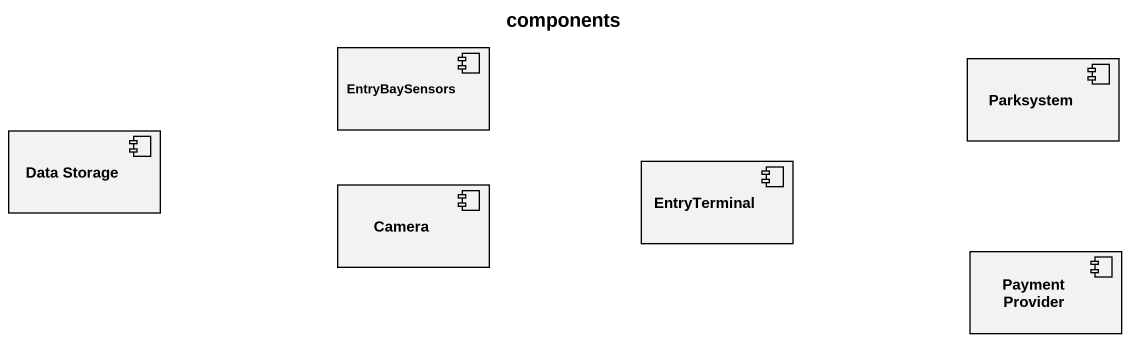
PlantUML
@startuml
title components
component EntryBaySensors
component Parksystem
component "Data Storage" as Data_Storage
component Camera
component EntryTerminal
component "Payment Provider" as Payment_Provider
@enduml
